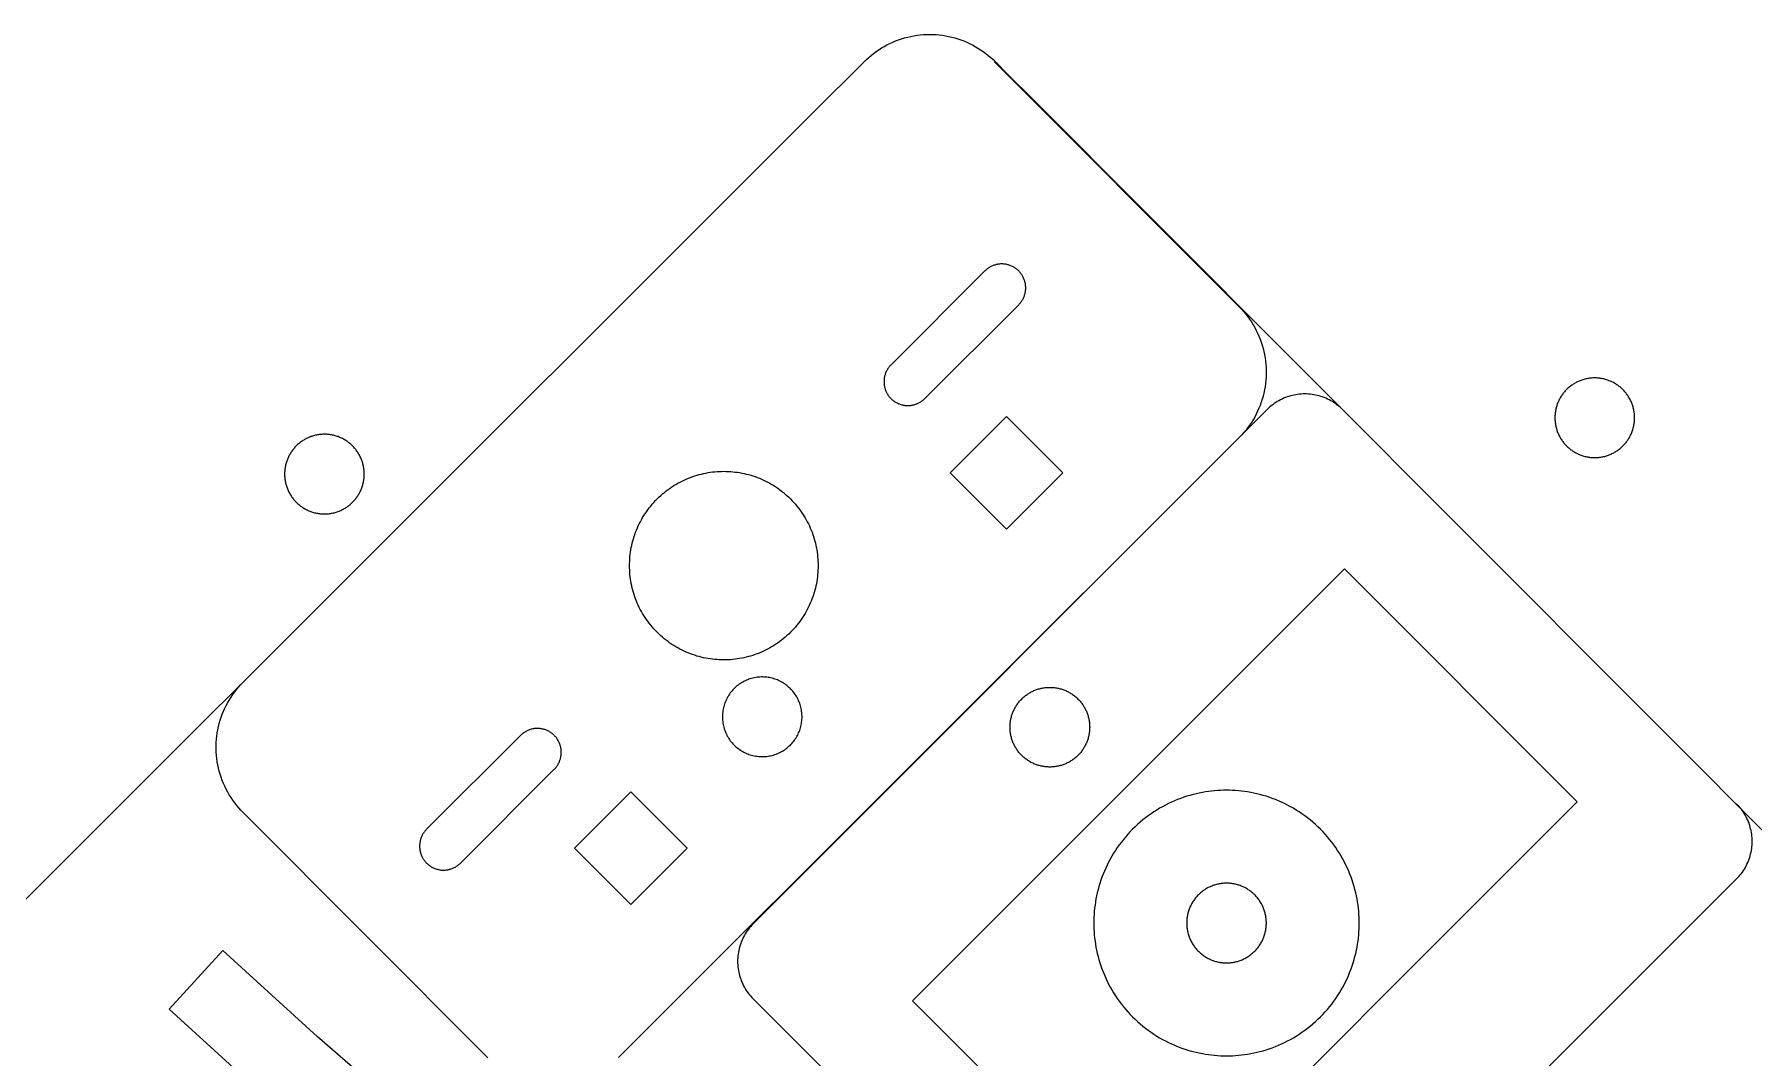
# Model space of a CAD drawing. Header units: millimetres. Extents: x -87 to 69, y -57 to 280.
# Drawn here: x -48 to 16.7, y 46.4 to 84.9 of the extents above; entities that cross this region are included whole.
import ezdxf

# ---------------------------------------------------------------- set-up
doc = ezdxf.new("R2010")
doc.units = ezdxf.units.MM
doc.header["$MEASUREMENT"] = 0
doc.layers.add('Predeterminado', color=18, linetype='Continuous', true_color=0x000000)

msp = doc.modelspace()

# ---------------------------------------------------------------- linework, layer by layer
at = {"layer": 'Predeterminado'}
for points in [[(-16.789, 83.85), (-16.703, 83.933), (-16.615, 84.014), (-16.524, 84.091), (-16.43, 84.166), (-16.334, 84.237), (-16.235, 84.304), (-16.135, 84.369), (-16.032, 84.429), (-15.927, 84.486), (-15.82, 84.54), (-15.711, 84.59), (-15.601, 84.636), (-15.489, 84.678), (-15.376, 84.716), (-15.261, 84.75), (-15.145, 84.781), (-15.029, 84.807), (-14.911, 84.83), (-14.793, 84.848), (-14.675, 84.862), (-14.556, 84.873), (-14.436, 84.879), (-14.317, 84.881), (-14.197, 84.879), (-14.078, 84.872), (-13.959, 84.862), (-13.84, 84.847), (-13.722, 84.829), (-13.604, 84.806), (-13.488, 84.78), (-13.372, 84.749), (-13.258, 84.715), (-13.145, 84.676), (-13.033, 84.634), (-12.923, 84.588), (-12.814, 84.538), (-12.707, 84.484), (-12.602, 84.427), (-12.499, 84.366), (-12.398, 84.302), (-12.3, 84.234), (-12.204, 84.163), (-12.11, 84.089), (-12.019, 84.011), (-11.931, 83.931), (-11.846, 83.847)], [(-2.655, 74.617), (-2.571, 74.529), (-2.49, 74.439), (-2.412, 74.346), (-2.338, 74.251), (-2.266, 74.152), (-2.198, 74.052), (-2.134, 73.949), (-2.074, 73.844), (-2.017, 73.737), (-1.964, 73.628), (-1.914, 73.517), (-1.869, 73.404), (-1.828, 73.29), (-1.79, 73.175), (-1.757, 73.058), (-1.728, 72.941), (-1.702, 72.822), (-1.681, 72.702), (-1.665, 72.582), (-1.652, 72.462), (-1.644, 72.341), (-1.639, 72.219), (-1.64, 72.098), (-1.644, 71.977), (-1.652, 71.856), (-1.665, 71.735), (-1.682, 71.615), (-1.703, 71.496), (-1.729, 71.377), (-1.758, 71.259), (-1.791, 71.143), (-1.829, 71.027), (-1.871, 70.913), (-1.916, 70.801), (-1.966, 70.69), (-2.019, 70.581), (-2.076, 70.474), (-2.137, 70.369), (-2.201, 70.266), (-2.269, 70.166), (-2.34, 70.068), (-2.415, 69.972), (-2.493, 69.879), (-2.574, 69.789), (-2.658, 69.702)]]:
    msp.add_lwpolyline(points, dxfattribs=at)
at = {"layer": 'Predeterminado', "lineweight": 9}
for points in [[(-16.775, 83.864), (-16.776, 83.862), (-16.781, 83.857), (-16.801, 83.838), (-16.878, 83.761), (-17.18, 83.459), (-18.325, 82.316), (-22.41, 78.236), (-34.808, 65.853), (-47.206, 53.47), (-51.292, 49.39), (-52.436, 48.247), (-52.738, 47.945), (-52.815, 47.868), (-52.835, 47.849), (-52.84, 47.844), (-52.842, 47.842)], [(-11.874, 83.847), (-2.655, 74.617)], [(24.162, 47.794), (24.161, 47.796), (24.156, 47.801), (24.136, 47.82), (24.059, 47.898), (23.758, 48.199), (22.614, 49.344), (18.534, 53.43), (6.151, 65.828), (-6.231, 78.226), (-10.312, 82.311), (-11.455, 83.456), (-11.756, 83.758), (-11.834, 83.835), (-11.853, 83.854), (-11.858, 83.859), (-11.86, 83.861)], [(1.227, 70.758), (1.178, 70.805), (1.127, 70.851), (1.075, 70.895), (1.021, 70.937), (0.966, 70.978), (0.91, 71.016), (0.852, 71.052), (0.793, 71.087), (0.733, 71.119), (0.672, 71.15), (0.61, 71.178), (0.547, 71.204), (0.483, 71.228), (0.418, 71.25), (0.353, 71.269), (0.286, 71.287), (0.22, 71.302), (0.153, 71.315), (0.085, 71.325), (0.017, 71.333), (-0.051, 71.339), (-0.119, 71.342), (-0.187, 71.344), (-0.255, 71.342), (-0.324, 71.339), (-0.392, 71.333), (-0.459, 71.325), (-0.527, 71.315), (-0.594, 71.302), (-0.661, 71.287), (-0.727, 71.269), (-0.792, 71.25), (-0.857, 71.228), (-0.921, 71.204), (-0.984, 71.178), (-1.046, 71.15), (-1.107, 71.119), (-1.167, 71.087), (-1.226, 71.052), (-1.284, 71.016), (-1.34, 70.978), (-1.396, 70.937), (-1.449, 70.895), (-1.501, 70.851), (-1.552, 70.805), (-1.601, 70.758)], [(-1.601, 70.758), (-20.966, 51.393)], [(-2.658, 69.702), (-26.036, 46.354)], [(-12.344, 45.873), (-14.96, 48.489), (-14.96, 48.49), (1.303, 64.752), (1.303, 64.752), (10.071, 55.984), (10.07, 55.984), (-6.193, 39.721), (-6.193, 39.721), (-8.809, 42.337)], [(-40.176, 55.58), (-40.26, 55.668), (-40.341, 55.758), (-40.419, 55.851), (-40.494, 55.946), (-40.565, 56.045), (-40.633, 56.145), (-40.697, 56.248), (-40.758, 56.353), (-40.814, 56.46), (-40.867, 56.569), (-40.917, 56.68), (-40.962, 56.793), (-41.004, 56.907), (-41.041, 57.022), (-41.074, 57.139), (-41.104, 57.256), (-41.129, 57.375), (-41.15, 57.495), (-41.167, 57.615), (-41.179, 57.735), (-41.188, 57.856), (-41.192, 57.978), (-41.192, 58.099), (-41.187, 58.22), (-41.179, 58.341), (-41.166, 58.462), (-41.149, 58.582), (-41.128, 58.701), (-41.103, 58.82), (-41.073, 58.938), (-41.04, 59.054), (-41.002, 59.17), (-40.961, 59.284), (-40.915, 59.396), (-40.866, 59.507), (-40.812, 59.616), (-40.755, 59.723), (-40.695, 59.828), (-40.63, 59.931), (-40.562, 60.031), (-40.491, 60.129), (-40.416, 60.225), (-40.338, 60.318), (-40.257, 60.408), (-40.173, 60.495)], [(16.076, 53.08), (16.124, 53.129), (16.17, 53.18), (16.214, 53.232), (16.256, 53.286), (16.296, 53.341), (16.335, 53.397), (16.371, 53.455), (16.406, 53.514), (16.438, 53.574), (16.468, 53.635), (16.497, 53.698), (16.523, 53.761), (16.547, 53.825), (16.569, 53.889), (16.588, 53.955), (16.605, 54.021), (16.62, 54.087), (16.633, 54.155), (16.644, 54.222), (16.652, 54.29), (16.658, 54.358), (16.661, 54.426), (16.662, 54.494), (16.661, 54.563), (16.658, 54.631), (16.652, 54.699), (16.644, 54.767), (16.633, 54.834), (16.62, 54.901), (16.605, 54.968), (16.588, 55.034), (16.569, 55.099), (16.547, 55.164), (16.523, 55.228), (16.497, 55.291), (16.468, 55.353), (16.438, 55.415), (16.406, 55.475), (16.371, 55.534), (16.335, 55.591), (16.296, 55.648), (16.256, 55.703), (16.214, 55.757), (16.17, 55.809), (16.124, 55.859), (16.076, 55.909)], [(-30.957, 46.35), (-40.176, 55.58)], [(-3.288, 33.715), (16.076, 53.08)], [(-20.966, 51.393), (-21.014, 51.344), (-21.059, 51.293), (-21.103, 51.241), (-21.145, 51.187), (-21.186, 51.132), (-21.224, 51.076), (-21.261, 51.018), (-21.295, 50.959), (-21.328, 50.899), (-21.358, 50.838), (-21.386, 50.776), (-21.412, 50.713), (-21.436, 50.649), (-21.458, 50.584), (-21.478, 50.518), (-21.495, 50.452), (-21.51, 50.386), (-21.523, 50.319), (-21.533, 50.251), (-21.541, 50.183), (-21.547, 50.115), (-21.551, 50.047), (-21.552, 49.979), (-21.551, 49.911), (-21.547, 49.842), (-21.541, 49.774), (-21.533, 49.706), (-21.523, 49.639), (-21.51, 49.572), (-21.495, 49.505), (-21.478, 49.439), (-21.458, 49.374), (-21.436, 49.309), (-21.412, 49.245), (-21.386, 49.182), (-21.358, 49.12), (-21.328, 49.059), (-21.295, 48.999), (-21.261, 48.94), (-21.224, 48.882), (-21.186, 48.825), (-21.145, 48.77), (-21.103, 48.717), (-21.059, 48.664), (-21.014, 48.614), (-20.966, 48.565)], [(-40.947, 50.392), (-42.966, 48.173)], [(-10.562, 26.792), (-14.593, 29.446), (-18.558, 32.185), (-22.456, 35.009), (-26.287, 37.917), (-30.052, 40.909), (-33.75, 43.985), (-37.382, 47.146), (-40.947, 50.392)], [(-42.966, 48.173), (-42.966, 48.173), (-42.966, 48.173), (-39.269, 44.808), (-39.269, 44.807), (-41.288, 42.589), (-41.288, 42.589), (-44.986, 45.955)], [(-20.966, 48.565), (-17.037, 44.636)]]:
    msp.add_lwpolyline(points, dxfattribs=at)
for points in [[(-14.501, 71.168), (-10.964, 74.701), (-10.942, 74.723), (-10.921, 74.746), (-10.901, 74.77), (-10.882, 74.795), (-10.864, 74.82), (-10.846, 74.845), (-10.83, 74.872), (-10.814, 74.899), (-10.799, 74.926), (-10.786, 74.954), (-10.773, 74.982), (-10.761, 75.011), (-10.75, 75.04), (-10.741, 75.07), (-10.732, 75.099), (-10.724, 75.129), (-10.717, 75.16), (-10.712, 75.19), (-10.707, 75.221), (-10.704, 75.252), (-10.701, 75.283), (-10.7, 75.314), (-10.7, 75.345), (-10.7, 75.376), (-10.702, 75.407), (-10.705, 75.438), (-10.709, 75.469), (-10.714, 75.499), (-10.72, 75.53), (-10.727, 75.56), (-10.736, 75.59), (-10.745, 75.62), (-10.755, 75.649), (-10.766, 75.678), (-10.779, 75.707), (-10.792, 75.735), (-10.806, 75.762), (-10.821, 75.79), (-10.837, 75.816), (-10.854, 75.842), (-10.872, 75.867), (-10.891, 75.892), (-10.91, 75.916), (-10.931, 75.94), (-10.952, 75.963), (-10.974, 75.985), (-10.997, 76.006), (-11.02, 76.026), (-11.044, 76.046), (-11.069, 76.065), (-11.094, 76.083), (-11.12, 76.099), (-11.147, 76.116), (-11.174, 76.131), (-11.202, 76.145), (-11.23, 76.158), (-11.258, 76.171), (-11.287, 76.182), (-11.317, 76.192), (-11.346, 76.201), (-11.376, 76.21), (-11.406, 76.217), (-11.437, 76.223), (-11.467, 76.228), (-11.498, 76.232), (-11.529, 76.235), (-11.56, 76.237), (-11.591, 76.238), (-11.622, 76.237), (-11.653, 76.236), (-11.684, 76.234), (-11.715, 76.23), (-11.746, 76.226), (-11.777, 76.22), (-11.807, 76.214), (-11.837, 76.206), (-11.867, 76.197), (-11.896, 76.187), (-11.926, 76.177), (-11.954, 76.165), (-11.983, 76.152), (-12.011, 76.138), (-12.038, 76.124), (-12.065, 76.108), (-12.091, 76.092), (-12.117, 76.074), (-12.142, 76.056), (-12.166, 76.037), (-12.19, 76.017), (-12.213, 75.996), (-12.236, 75.975), (-12.236, 75.974), (-15.773, 72.441), (-15.795, 72.419), (-15.816, 72.395), (-15.836, 72.371), (-15.856, 72.346), (-15.874, 72.321), (-15.892, 72.295), (-15.909, 72.268), (-15.924, 72.241), (-15.939, 72.214), (-15.953, 72.185), (-15.966, 72.157), (-15.977, 72.127), (-15.988, 72.098), (-15.998, 72.068), (-16.007, 72.038), (-16.014, 72.007), (-16.021, 71.977), (-16.026, 71.946), (-16.031, 71.915), (-16.034, 71.883), (-16.036, 71.852), (-16.037, 71.821), (-16.037, 71.789), (-16.036, 71.758), (-16.034, 71.727), (-16.031, 71.695), (-16.026, 71.664), (-16.021, 71.633), (-16.014, 71.603), (-16.007, 71.572), (-15.998, 71.542), (-15.989, 71.512), (-15.978, 71.482), (-15.966, 71.453), (-15.953, 71.425), (-15.94, 71.396), (-15.925, 71.369), (-15.909, 71.341), (-15.892, 71.315), (-15.875, 71.289), (-15.856, 71.263), (-15.837, 71.239), (-15.817, 71.214), (-15.796, 71.191), (-15.774, 71.168), (-15.752, 71.147), (-15.728, 71.126), (-15.704, 71.105), (-15.679, 71.086), (-15.654, 71.068), (-15.628, 71.05), (-15.601, 71.033), (-15.574, 71.018), (-15.546, 71.003), (-15.518, 70.989), (-15.49, 70.976), (-15.46, 70.964), (-15.431, 70.954), (-15.401, 70.944), (-15.371, 70.935), (-15.34, 70.928), (-15.31, 70.921), (-15.279, 70.916), (-15.248, 70.911), (-15.216, 70.908), (-15.185, 70.906), (-15.154, 70.905), (-15.122, 70.905), (-15.091, 70.906), (-15.059, 70.908), (-15.028, 70.911), (-14.997, 70.915), (-14.966, 70.921), (-14.935, 70.927), (-14.905, 70.935), (-14.875, 70.944), (-14.845, 70.953), (-14.815, 70.964), (-14.786, 70.976), (-14.758, 70.989), (-14.729, 71.002), (-14.702, 71.017), (-14.674, 71.033), (-14.648, 71.049), (-14.622, 71.067), (-14.596, 71.085), (-14.571, 71.105), (-14.547, 71.125), (-14.524, 71.146)], [(12.232, 70.446), (12.232, 70.485), (12.231, 70.523), (12.228, 70.562), (12.225, 70.6), (12.22, 70.637), (12.215, 70.675), (12.209, 70.712), (12.202, 70.749), (12.194, 70.785), (12.185, 70.821), (12.176, 70.857), (12.165, 70.892), (12.154, 70.927), (12.141, 70.962), (12.128, 70.996), (12.115, 71.03), (12.1, 71.064), (12.085, 71.097), (12.068, 71.129), (12.051, 71.161), (12.034, 71.193), (12.015, 71.224), (11.996, 71.255), (11.976, 71.285), (11.956, 71.315), (11.934, 71.344), (11.913, 71.372), (11.89, 71.4), (11.867, 71.428), (11.843, 71.455), (11.818, 71.481), (11.793, 71.507), (11.767, 71.532), (11.741, 71.557), (11.714, 71.581), (11.687, 71.604), (11.659, 71.626), (11.63, 71.648), (11.601, 71.67), (11.571, 71.69), (11.541, 71.71), (11.51, 71.729), (11.479, 71.748), (11.447, 71.765), (11.415, 71.782), (11.383, 71.798), (11.35, 71.814), (11.316, 71.828), (11.282, 71.842), (11.248, 71.855), (11.214, 71.867), (11.178, 71.879), (11.143, 71.889), (11.107, 71.899), (11.071, 71.908), (11.035, 71.916), (10.998, 71.923), (10.961, 71.929), (10.923, 71.934), (10.886, 71.939), (10.848, 71.942), (10.81, 71.944), (10.771, 71.946), (10.732, 71.946), (10.694, 71.946), (10.655, 71.944), (10.617, 71.942), (10.579, 71.939), (10.541, 71.934), (10.504, 71.929), (10.467, 71.923), (10.43, 71.916), (10.394, 71.908), (10.357, 71.899), (10.322, 71.889), (10.286, 71.879), (10.251, 71.867), (10.217, 71.855), (10.182, 71.842), (10.148, 71.828), (10.115, 71.814), (10.082, 71.798), (10.049, 71.782), (10.017, 71.765), (9.986, 71.748), (9.955, 71.729), (9.924, 71.71), (9.894, 71.69), (9.864, 71.67), (9.835, 71.648), (9.806, 71.626), (9.778, 71.604), (9.751, 71.581), (9.724, 71.557), (9.697, 71.532), (9.672, 71.507), (9.647, 71.481), (9.622, 71.455), (9.598, 71.428), (9.575, 71.4), (9.552, 71.372), (9.53, 71.344), (9.509, 71.315), (9.488, 71.285), (9.469, 71.255), (9.449, 71.224), (9.431, 71.193), (9.413, 71.161), (9.396, 71.129), (9.38, 71.097), (9.365, 71.064), (9.35, 71.03), (9.336, 70.996), (9.323, 70.962), (9.311, 70.927), (9.3, 70.892), (9.289, 70.857), (9.28, 70.821), (9.271, 70.785), (9.263, 70.749), (9.256, 70.712), (9.25, 70.675), (9.244, 70.637), (9.24, 70.6), (9.237, 70.562), (9.234, 70.523), (9.233, 70.485), (9.232, 70.446), (9.233, 70.407), (9.234, 70.369), (9.237, 70.331), (9.24, 70.293), (9.244, 70.255), (9.25, 70.218), (9.256, 70.181), (9.263, 70.144), (9.271, 70.107), (9.28, 70.071), (9.289, 70.036), (9.3, 70), (9.311, 69.965), (9.323, 69.93), (9.336, 69.896), (9.35, 69.862), (9.365, 69.829), (9.38, 69.796), (9.396, 69.763), (9.413, 69.731), (9.431, 69.7), (9.449, 69.668), (9.469, 69.638), (9.488, 69.608), (9.509, 69.578), (9.53, 69.549), (9.552, 69.52), (9.575, 69.492), (9.598, 69.465), (9.622, 69.438), (9.647, 69.411), (9.672, 69.386), (9.697, 69.36), (9.724, 69.336), (9.751, 69.312), (9.778, 69.289), (9.806, 69.266), (9.835, 69.244), (9.864, 69.223), (9.894, 69.202), (9.924, 69.182), (9.955, 69.163), (9.986, 69.145), (10.017, 69.127), (10.049, 69.11), (10.082, 69.094), (10.115, 69.079), (10.148, 69.064), (10.182, 69.05), (10.217, 69.037), (10.251, 69.025), (10.286, 69.014), (10.322, 69.003), (10.357, 68.993), (10.394, 68.985), (10.43, 68.977), (10.467, 68.97), (10.504, 68.963), (10.541, 68.958), (10.579, 68.954), (10.617, 68.951), (10.655, 68.948), (10.694, 68.947), (10.732, 68.946), (10.771, 68.947), (10.81, 68.948), (10.848, 68.951), (10.886, 68.954), (10.923, 68.958), (10.961, 68.963), (10.998, 68.97), (11.035, 68.977), (11.071, 68.985), (11.107, 68.993), (11.143, 69.003), (11.178, 69.014), (11.214, 69.025), (11.248, 69.037), (11.282, 69.05), (11.316, 69.064), (11.35, 69.079), (11.383, 69.094), (11.415, 69.11), (11.447, 69.127), (11.479, 69.145), (11.51, 69.163), (11.541, 69.182), (11.571, 69.202), (11.601, 69.223), (11.63, 69.244), (11.659, 69.266), (11.687, 69.289), (11.714, 69.312), (11.741, 69.336), (11.767, 69.36), (11.793, 69.386), (11.818, 69.411), (11.843, 69.438), (11.867, 69.465), (11.89, 69.492), (11.913, 69.52), (11.934, 69.549), (11.956, 69.578), (11.976, 69.608), (11.996, 69.638), (12.015, 69.668), (12.034, 69.7), (12.051, 69.731), (12.068, 69.763), (12.085, 69.796), (12.1, 69.829), (12.115, 69.862), (12.128, 69.896), (12.141, 69.93), (12.154, 69.965), (12.165, 70), (12.176, 70.036), (12.185, 70.071), (12.194, 70.107), (12.202, 70.144), (12.209, 70.181), (12.215, 70.218), (12.22, 70.255), (12.225, 70.293), (12.228, 70.331), (12.231, 70.369), (12.232, 70.407)], [(-11.428, 66.251), (-13.548, 68.373), (-13.548, 68.373), (-11.425, 70.493), (-11.425, 70.493), (-9.305, 68.371), (-9.306, 68.371)], [(-35.615, 68.325), (-35.615, 68.363), (-35.617, 68.402), (-35.619, 68.44), (-35.623, 68.478), (-35.627, 68.516), (-35.632, 68.553), (-35.638, 68.59), (-35.645, 68.627), (-35.653, 68.663), (-35.662, 68.7), (-35.672, 68.735), (-35.682, 68.771), (-35.694, 68.806), (-35.706, 68.84), (-35.719, 68.875), (-35.733, 68.909), (-35.748, 68.942), (-35.763, 68.975), (-35.779, 69.008), (-35.796, 69.04), (-35.814, 69.071), (-35.832, 69.103), (-35.851, 69.133), (-35.871, 69.163), (-35.892, 69.193), (-35.913, 69.222), (-35.935, 69.251), (-35.958, 69.279), (-35.981, 69.306), (-36.005, 69.333), (-36.029, 69.36), (-36.054, 69.385), (-36.08, 69.411), (-36.106, 69.435), (-36.133, 69.459), (-36.161, 69.482), (-36.189, 69.505), (-36.218, 69.527), (-36.247, 69.548), (-36.276, 69.569), (-36.307, 69.588), (-36.337, 69.608), (-36.368, 69.626), (-36.4, 69.644), (-36.432, 69.661), (-36.465, 69.677), (-36.498, 69.692), (-36.531, 69.707), (-36.565, 69.721), (-36.599, 69.734), (-36.634, 69.746), (-36.669, 69.757), (-36.704, 69.768), (-36.74, 69.778), (-36.776, 69.786), (-36.813, 69.794), (-36.85, 69.801), (-36.887, 69.808), (-36.924, 69.813), (-36.962, 69.817), (-37, 69.82), (-37.038, 69.823), (-37.076, 69.824), (-37.115, 69.825), (-37.154, 69.824), (-37.192, 69.823), (-37.231, 69.82), (-37.268, 69.817), (-37.306, 69.813), (-37.344, 69.808), (-37.381, 69.801), (-37.417, 69.794), (-37.454, 69.786), (-37.49, 69.778), (-37.526, 69.768), (-37.561, 69.757), (-37.596, 69.746), (-37.631, 69.734), (-37.665, 69.721), (-37.699, 69.707), (-37.732, 69.692), (-37.765, 69.677), (-37.798, 69.661), (-37.83, 69.644), (-37.862, 69.626), (-37.893, 69.608), (-37.924, 69.588), (-37.954, 69.569), (-37.983, 69.548), (-38.013, 69.527), (-38.041, 69.505), (-38.069, 69.482), (-38.097, 69.459), (-38.124, 69.435), (-38.15, 69.411), (-38.176, 69.385), (-38.201, 69.36), (-38.226, 69.333), (-38.249, 69.306), (-38.273, 69.279), (-38.295, 69.251), (-38.317, 69.222), (-38.338, 69.193), (-38.359, 69.163), (-38.379, 69.133), (-38.398, 69.103), (-38.416, 69.071), (-38.434, 69.04), (-38.451, 69.008), (-38.467, 68.975), (-38.483, 68.942), (-38.497, 68.909), (-38.511, 68.875), (-38.524, 68.84), (-38.536, 68.806), (-38.548, 68.771), (-38.558, 68.735), (-38.568, 68.7), (-38.577, 68.663), (-38.585, 68.627), (-38.592, 68.59), (-38.598, 68.553), (-38.603, 68.516), (-38.607, 68.478), (-38.611, 68.44), (-38.613, 68.402), (-38.615, 68.363), (-38.615, 68.325), (-38.615, 68.286), (-38.613, 68.248), (-38.611, 68.209), (-38.607, 68.171), (-38.603, 68.134), (-38.598, 68.096), (-38.592, 68.059), (-38.585, 68.022), (-38.577, 67.986), (-38.568, 67.95), (-38.558, 67.914), (-38.548, 67.879), (-38.536, 67.844), (-38.524, 67.809), (-38.511, 67.775), (-38.497, 67.741), (-38.483, 67.707), (-38.467, 67.674), (-38.451, 67.642), (-38.434, 67.61), (-38.416, 67.578), (-38.398, 67.547), (-38.379, 67.516), (-38.359, 67.486), (-38.338, 67.456), (-38.317, 67.427), (-38.295, 67.399), (-38.273, 67.371), (-38.249, 67.343), (-38.226, 67.316), (-38.201, 67.29), (-38.176, 67.264), (-38.15, 67.239), (-38.124, 67.214), (-38.097, 67.19), (-38.069, 67.167), (-38.041, 67.145), (-38.013, 67.123), (-37.983, 67.101), (-37.954, 67.081), (-37.924, 67.061), (-37.893, 67.042), (-37.862, 67.023), (-37.83, 67.006), (-37.798, 66.989), (-37.765, 66.973), (-37.732, 66.957), (-37.699, 66.943), (-37.665, 66.929), (-37.631, 66.916), (-37.596, 66.904), (-37.561, 66.892), (-37.526, 66.882), (-37.49, 66.872), (-37.454, 66.863), (-37.417, 66.855), (-37.381, 66.848), (-37.344, 66.842), (-37.306, 66.837), (-37.268, 66.832), (-37.231, 66.829), (-37.192, 66.827), (-37.154, 66.825), (-37.115, 66.825), (-37.076, 66.825), (-37.038, 66.827), (-37, 66.829), (-36.962, 66.832), (-36.924, 66.837), (-36.887, 66.842), (-36.85, 66.848), (-36.813, 66.855), (-36.776, 66.863), (-36.74, 66.872), (-36.704, 66.882), (-36.669, 66.892), (-36.634, 66.904), (-36.599, 66.916), (-36.565, 66.929), (-36.531, 66.943), (-36.498, 66.957), (-36.465, 66.973), (-36.432, 66.989), (-36.4, 67.006), (-36.368, 67.023), (-36.337, 67.042), (-36.307, 67.061), (-36.276, 67.081), (-36.247, 67.101), (-36.218, 67.123), (-36.189, 67.145), (-36.161, 67.167), (-36.133, 67.19), (-36.106, 67.214), (-36.08, 67.239), (-36.054, 67.264), (-36.029, 67.29), (-36.005, 67.316), (-35.981, 67.343), (-35.958, 67.371), (-35.935, 67.399), (-35.913, 67.427), (-35.892, 67.456), (-35.871, 67.486), (-35.851, 67.516), (-35.832, 67.547), (-35.814, 67.578), (-35.796, 67.61), (-35.779, 67.642), (-35.763, 67.674), (-35.748, 67.707), (-35.733, 67.741), (-35.719, 67.775), (-35.706, 67.809), (-35.694, 67.844), (-35.682, 67.879), (-35.672, 67.914), (-35.662, 67.95), (-35.653, 67.986), (-35.645, 68.022), (-35.638, 68.059), (-35.632, 68.096), (-35.627, 68.134), (-35.623, 68.171), (-35.619, 68.209), (-35.617, 68.248), (-35.615, 68.286)], [(-19.562, 62.367), (-19.628, 62.303), (-19.695, 62.241), (-19.763, 62.181), (-19.832, 62.123), (-19.902, 62.067), (-19.974, 62.013), (-20.046, 61.962), (-20.119, 61.912), (-20.194, 61.864), (-20.269, 61.819), (-20.345, 61.775), (-20.422, 61.733), (-20.5, 61.694), (-20.578, 61.656), (-20.657, 61.621), (-20.737, 61.587), (-20.818, 61.556), (-20.899, 61.527), (-20.98, 61.499), (-21.062, 61.474), (-21.145, 61.451), (-21.228, 61.429), (-21.311, 61.41), (-21.395, 61.393), (-21.479, 61.378), (-21.564, 61.365), (-21.648, 61.353), (-21.733, 61.344), (-21.818, 61.337), (-21.903, 61.332), (-21.988, 61.329), (-22.073, 61.328), (-22.158, 61.329), (-22.244, 61.332), (-22.329, 61.338), (-22.414, 61.345), (-22.498, 61.354), (-22.583, 61.365), (-22.667, 61.378), (-22.751, 61.394), (-22.835, 61.411), (-22.918, 61.43), (-23.001, 61.452), (-23.084, 61.475), (-23.166, 61.501), (-23.248, 61.528), (-23.329, 61.558), (-23.409, 61.589), (-23.489, 61.623), (-23.568, 61.658), (-23.646, 61.696), (-23.724, 61.736), (-23.801, 61.777), (-23.877, 61.821), (-23.952, 61.867), (-24.026, 61.914), (-24.1, 61.964), (-24.172, 62.016), (-24.243, 62.07), (-24.313, 62.126), (-24.383, 62.184), (-24.451, 62.244), (-24.517, 62.306), (-24.583, 62.37), (-24.647, 62.435), (-24.709, 62.502), (-24.769, 62.57), (-24.826, 62.639), (-24.882, 62.71), (-24.936, 62.781), (-24.988, 62.854), (-25.038, 62.927), (-25.085, 63.001), (-25.131, 63.076), (-25.174, 63.153), (-25.216, 63.229), (-25.256, 63.307), (-25.293, 63.386), (-25.329, 63.465), (-25.362, 63.545), (-25.394, 63.625), (-25.423, 63.706), (-25.45, 63.788), (-25.476, 63.87), (-25.499, 63.952), (-25.52, 64.035), (-25.539, 64.119), (-25.557, 64.203), (-25.572, 64.287), (-25.585, 64.371), (-25.596, 64.456), (-25.605, 64.54), (-25.612, 64.625), (-25.617, 64.71), (-25.62, 64.796), (-25.621, 64.881), (-25.62, 64.966), (-25.617, 65.051), (-25.612, 65.136), (-25.605, 65.221), (-25.596, 65.306), (-25.584, 65.39), (-25.571, 65.475), (-25.556, 65.559), (-25.539, 65.642), (-25.519, 65.726), (-25.498, 65.809), (-25.474, 65.891), (-25.449, 65.973), (-25.421, 66.055), (-25.392, 66.136), (-25.36, 66.216), (-25.327, 66.296), (-25.291, 66.375), (-25.254, 66.454), (-25.214, 66.531), (-25.172, 66.608), (-25.129, 66.684), (-25.083, 66.76), (-25.035, 66.834), (-24.985, 66.907), (-24.933, 66.979), (-24.88, 67.051), (-24.824, 67.121), (-24.766, 67.19), (-24.706, 67.258), (-24.644, 67.325), (-24.58, 67.39), (-24.514, 67.454), (-24.447, 67.516), (-24.379, 67.576), (-24.31, 67.634), (-24.24, 67.69), (-24.168, 67.744), (-24.096, 67.795), (-24.023, 67.845), (-23.948, 67.893), (-23.873, 67.938), (-23.797, 67.982), (-23.72, 68.024), (-23.642, 68.063), (-23.564, 68.101), (-23.485, 68.136), (-23.405, 68.17), (-23.324, 68.201), (-23.243, 68.23), (-23.162, 68.258), (-23.08, 68.283), (-22.997, 68.306), (-22.914, 68.328), (-22.831, 68.347), (-22.747, 68.364), (-22.663, 68.379), (-22.579, 68.392), (-22.494, 68.404), (-22.409, 68.413), (-22.324, 68.42), (-22.239, 68.425), (-22.154, 68.428), (-22.069, 68.429), (-21.984, 68.428), (-21.899, 68.425), (-21.813, 68.419), (-21.729, 68.412), (-21.644, 68.403), (-21.559, 68.392), (-21.475, 68.379), (-21.391, 68.363), (-21.307, 68.346), (-21.224, 68.327), (-21.141, 68.305), (-21.058, 68.282), (-20.976, 68.256), (-20.894, 68.229), (-20.813, 68.199), (-20.733, 68.168), (-20.653, 68.134), (-20.574, 68.099), (-20.496, 68.061), (-20.418, 68.022), (-20.341, 67.98), (-20.265, 67.936), (-20.19, 67.89), (-20.116, 67.843), (-20.042, 67.793), (-19.97, 67.741), (-19.899, 67.687), (-19.829, 67.631), (-19.759, 67.573), (-19.692, 67.513), (-19.625, 67.451), (-19.559, 67.387), (-19.495, 67.322), (-19.433, 67.255), (-19.373, 67.187), (-19.316, 67.118), (-19.26, 67.047), (-19.206, 66.976), (-19.154, 66.904), (-19.105, 66.83), (-19.057, 66.756), (-19.011, 66.681), (-18.968, 66.605), (-18.926, 66.528), (-18.886, 66.45), (-18.849, 66.371), (-18.813, 66.292), (-18.78, 66.212), (-18.749, 66.132), (-18.719, 66.051), (-18.692, 65.969), (-18.666, 65.887), (-18.643, 65.805), (-18.622, 65.722), (-18.603, 65.638), (-18.585, 65.554), (-18.57, 65.47), (-18.557, 65.386), (-18.546, 65.301), (-18.537, 65.217), (-18.53, 65.132), (-18.525, 65.047), (-18.522, 64.962), (-18.521, 64.876), (-18.522, 64.791), (-18.525, 64.706), (-18.53, 64.621), (-18.537, 64.536), (-18.547, 64.451), (-18.558, 64.367), (-18.571, 64.282), (-18.586, 64.198), (-18.604, 64.115), (-18.623, 64.031), (-18.644, 63.948), (-18.668, 63.866), (-18.693, 63.784), (-18.721, 63.702), (-18.75, 63.621), (-18.782, 63.541), (-18.815, 63.461), (-18.851, 63.382), (-18.888, 63.303), (-18.928, 63.226), (-18.97, 63.149), (-19.013, 63.073), (-19.059, 62.998), (-19.107, 62.923), (-19.157, 62.85), (-19.209, 62.778), (-19.262, 62.706), (-19.318, 62.636), (-19.376, 62.567), (-19.436, 62.499), (-19.498, 62.432)], [(-8.731, 57.734), (-8.758, 57.707), (-8.787, 57.681), (-8.815, 57.655), (-8.845, 57.631), (-8.874, 57.607), (-8.904, 57.585), (-8.935, 57.563), (-8.966, 57.542), (-8.997, 57.522), (-9.029, 57.502), (-9.061, 57.484), (-9.094, 57.466), (-9.127, 57.45), (-9.16, 57.434), (-9.193, 57.419), (-9.227, 57.404), (-9.261, 57.391), (-9.295, 57.379), (-9.33, 57.367), (-9.364, 57.356), (-9.399, 57.347), (-9.434, 57.338), (-9.469, 57.329), (-9.505, 57.322), (-9.54, 57.316), (-9.576, 57.31), (-9.612, 57.305), (-9.648, 57.302), (-9.683, 57.299), (-9.719, 57.296), (-9.755, 57.295), (-9.791, 57.295), (-9.827, 57.295), (-9.863, 57.296), (-9.899, 57.299), (-9.935, 57.302), (-9.971, 57.305), (-10.007, 57.31), (-10.042, 57.316), (-10.078, 57.322), (-10.113, 57.329), (-10.148, 57.338), (-10.184, 57.347), (-10.218, 57.356), (-10.253, 57.367), (-10.288, 57.379), (-10.322, 57.391), (-10.356, 57.404), (-10.39, 57.419), (-10.423, 57.434), (-10.456, 57.45), (-10.489, 57.466), (-10.521, 57.484), (-10.554, 57.502), (-10.585, 57.522), (-10.617, 57.542), (-10.648, 57.563), (-10.678, 57.585), (-10.708, 57.607), (-10.738, 57.631), (-10.767, 57.655), (-10.796, 57.681), (-10.824, 57.707), (-10.852, 57.734), (-10.879, 57.762), (-10.905, 57.79), (-10.931, 57.819), (-10.955, 57.848), (-10.979, 57.878), (-11.001, 57.908), (-11.023, 57.938), (-11.044, 57.969), (-11.064, 58.001), (-11.084, 58.032), (-11.102, 58.065), (-11.12, 58.097), (-11.137, 58.13), (-11.152, 58.163), (-11.167, 58.196), (-11.182, 58.23), (-11.195, 58.264), (-11.207, 58.298), (-11.219, 58.333), (-11.23, 58.368), (-11.24, 58.402), (-11.249, 58.438), (-11.257, 58.473), (-11.264, 58.508), (-11.27, 58.544), (-11.276, 58.579), (-11.281, 58.615), (-11.285, 58.651), (-11.288, 58.687), (-11.29, 58.723), (-11.291, 58.759), (-11.291, 58.795), (-11.291, 58.831), (-11.29, 58.867), (-11.288, 58.903), (-11.285, 58.938), (-11.281, 58.974), (-11.276, 59.01), (-11.27, 59.046), (-11.264, 59.081), (-11.257, 59.117), (-11.248, 59.152), (-11.239, 59.187), (-11.23, 59.222), (-11.219, 59.256), (-11.207, 59.291), (-11.195, 59.325), (-11.182, 59.359), (-11.167, 59.393), (-11.152, 59.426), (-11.136, 59.459), (-11.12, 59.492), (-11.102, 59.525), (-11.084, 59.557), (-11.064, 59.589), (-11.044, 59.62), (-11.023, 59.651), (-11.001, 59.682), (-10.979, 59.712), (-10.955, 59.741), (-10.931, 59.771), (-10.905, 59.799), (-10.879, 59.828), (-10.852, 59.855), (-10.824, 59.882), (-10.796, 59.909), (-10.767, 59.934), (-10.738, 59.958), (-10.708, 59.982), (-10.678, 60.005), (-10.648, 60.027), (-10.617, 60.048), (-10.585, 60.068), (-10.554, 60.087), (-10.521, 60.106), (-10.489, 60.123), (-10.456, 60.14), (-10.423, 60.156), (-10.39, 60.171), (-10.356, 60.185), (-10.322, 60.198), (-10.288, 60.211), (-10.253, 60.222), (-10.218, 60.233), (-10.184, 60.243), (-10.148, 60.252), (-10.113, 60.26), (-10.078, 60.267), (-10.042, 60.274), (-10.007, 60.279), (-9.971, 60.284), (-9.935, 60.288), (-9.899, 60.291), (-9.863, 60.293), (-9.827, 60.294), (-9.791, 60.295), (-9.755, 60.294), (-9.719, 60.293), (-9.683, 60.291), (-9.648, 60.288), (-9.612, 60.284), (-9.576, 60.279), (-9.54, 60.274), (-9.505, 60.267), (-9.469, 60.26), (-9.434, 60.252), (-9.399, 60.243), (-9.364, 60.233), (-9.33, 60.222), (-9.295, 60.211), (-9.261, 60.198), (-9.227, 60.185), (-9.193, 60.171), (-9.16, 60.156), (-9.127, 60.14), (-9.094, 60.123), (-9.061, 60.106), (-9.029, 60.087), (-8.997, 60.068), (-8.966, 60.048), (-8.935, 60.027), (-8.904, 60.005), (-8.874, 59.982), (-8.845, 59.958), (-8.815, 59.934), (-8.787, 59.909), (-8.758, 59.882), (-8.731, 59.855), (-8.704, 59.828), (-8.678, 59.799), (-8.652, 59.771), (-8.628, 59.741), (-8.604, 59.712), (-8.581, 59.682), (-8.56, 59.651), (-8.538, 59.62), (-8.518, 59.589), (-8.499, 59.557), (-8.481, 59.525), (-8.463, 59.492), (-8.446, 59.459), (-8.43, 59.426), (-8.415, 59.393), (-8.401, 59.359), (-8.388, 59.325), (-8.375, 59.291), (-8.364, 59.256), (-8.353, 59.222), (-8.343, 59.187), (-8.334, 59.152), (-8.326, 59.117), (-8.319, 59.081), (-8.312, 59.046), (-8.307, 59.01), (-8.302, 58.974), (-8.298, 58.938), (-8.295, 58.903), (-8.293, 58.867), (-8.292, 58.831), (-8.291, 58.795), (-8.292, 58.759), (-8.293, 58.723), (-8.295, 58.687), (-8.298, 58.651), (-8.302, 58.615), (-8.307, 58.579), (-8.312, 58.544), (-8.319, 58.508), (-8.326, 58.473), (-8.334, 58.438), (-8.343, 58.402), (-8.353, 58.368), (-8.364, 58.333), (-8.375, 58.298), (-8.388, 58.264), (-8.401, 58.23), (-8.415, 58.196), (-8.43, 58.163), (-8.446, 58.13), (-8.463, 58.097), (-8.481, 58.065), (-8.499, 58.032), (-8.518, 58.001), (-8.538, 57.969), (-8.559, 57.938), (-8.581, 57.908), (-8.604, 57.878), (-8.628, 57.848), (-8.652, 57.819), (-8.677, 57.79), (-8.704, 57.762)], [(-31.995, 53.677), (-28.457, 57.211), (-28.435, 57.233), (-28.415, 57.256), (-28.395, 57.28), (-28.375, 57.304), (-28.357, 57.329), (-28.34, 57.355), (-28.323, 57.381), (-28.307, 57.408), (-28.293, 57.435), (-28.279, 57.463), (-28.266, 57.492), (-28.255, 57.52), (-28.244, 57.549), (-28.234, 57.579), (-28.225, 57.609), (-28.217, 57.639), (-28.211, 57.669), (-28.205, 57.7), (-28.201, 57.731), (-28.197, 57.761), (-28.195, 57.792), (-28.193, 57.823), (-28.193, 57.854), (-28.194, 57.886), (-28.196, 57.917), (-28.199, 57.947), (-28.203, 57.978), (-28.208, 58.009), (-28.214, 58.039), (-28.221, 58.07), (-28.229, 58.1), (-28.238, 58.129), (-28.249, 58.159), (-28.26, 58.188), (-28.272, 58.216), (-28.285, 58.244), (-28.299, 58.272), (-28.315, 58.299), (-28.331, 58.326), (-28.348, 58.352), (-28.365, 58.377), (-28.384, 58.402), (-28.404, 58.426), (-28.424, 58.449), (-28.445, 58.472), (-28.467, 58.494), (-28.49, 58.515), (-28.513, 58.536), (-28.537, 58.555), (-28.562, 58.574), (-28.588, 58.592), (-28.614, 58.609), (-28.64, 58.625), (-28.667, 58.64), (-28.695, 58.655), (-28.723, 58.668), (-28.752, 58.68), (-28.781, 58.691), (-28.81, 58.702), (-28.84, 58.711), (-28.869, 58.719), (-28.9, 58.726), (-28.93, 58.732), (-28.961, 58.737), (-28.992, 58.742), (-29.023, 58.744), (-29.054, 58.746), (-29.085, 58.747), (-29.116, 58.747), (-29.147, 58.746), (-29.178, 58.743), (-29.209, 58.74), (-29.239, 58.735), (-29.27, 58.73), (-29.3, 58.723), (-29.33, 58.715), (-29.36, 58.707), (-29.39, 58.697), (-29.419, 58.686), (-29.448, 58.674), (-29.476, 58.662), (-29.504, 58.648), (-29.531, 58.633), (-29.558, 58.618), (-29.584, 58.601), (-29.61, 58.584), (-29.635, 58.565), (-29.66, 58.546), (-29.684, 58.526), (-29.707, 58.506), (-29.729, 58.484), (-29.729, 58.484), (-33.267, 54.951), (-33.288, 54.928), (-33.31, 54.905), (-33.33, 54.881), (-33.349, 54.856), (-33.368, 54.831), (-33.385, 54.804), (-33.402, 54.778), (-33.417, 54.751), (-33.432, 54.723), (-33.446, 54.695), (-33.459, 54.666), (-33.471, 54.637), (-33.481, 54.607), (-33.491, 54.578), (-33.5, 54.547), (-33.507, 54.517), (-33.514, 54.486), (-33.519, 54.455), (-33.524, 54.424), (-33.527, 54.393), (-33.529, 54.362), (-33.53, 54.33), (-33.531, 54.299), (-33.529, 54.267), (-33.527, 54.236), (-33.524, 54.205), (-33.52, 54.174), (-33.514, 54.143), (-33.508, 54.112), (-33.5, 54.082), (-33.491, 54.051), (-33.482, 54.022), (-33.471, 53.992), (-33.459, 53.963), (-33.446, 53.934), (-33.433, 53.906), (-33.418, 53.878), (-33.402, 53.851), (-33.386, 53.824), (-33.368, 53.798), (-33.35, 53.773), (-33.33, 53.748), (-33.31, 53.724), (-33.289, 53.701), (-33.267, 53.678), (-33.245, 53.656), (-33.222, 53.635), (-33.197, 53.615), (-33.173, 53.596), (-33.147, 53.577), (-33.121, 53.559), (-33.095, 53.543), (-33.067, 53.527), (-33.04, 53.512), (-33.012, 53.499), (-32.983, 53.486), (-32.954, 53.474), (-32.924, 53.463), (-32.894, 53.454), (-32.864, 53.445), (-32.834, 53.437), (-32.803, 53.431), (-32.772, 53.425), (-32.741, 53.421), (-32.71, 53.417), (-32.678, 53.415), (-32.647, 53.414), (-32.616, 53.414), (-32.584, 53.415), (-32.553, 53.417), (-32.522, 53.421), (-32.49, 53.425), (-32.459, 53.43), (-32.429, 53.437), (-32.398, 53.444), (-32.368, 53.453), (-32.338, 53.463), (-32.309, 53.474), (-32.279, 53.485), (-32.251, 53.498), (-32.223, 53.512), (-32.195, 53.527), (-32.168, 53.542), (-32.141, 53.559), (-32.115, 53.576), (-32.09, 53.595), (-32.065, 53.614), (-32.041, 53.634), (-32.017, 53.655)], [(-25.579, 52.117), (-27.699, 54.24), (-27.699, 54.24), (-25.576, 56.36), (-25.576, 56.36), (-23.456, 54.237), (-23.456, 54.237)], [(-3.136, 56.42), (-3.247, 56.419), (-3.359, 56.415), (-3.472, 56.409), (-3.585, 56.4), (-3.7, 56.389), (-3.815, 56.374), (-3.93, 56.357), (-4.046, 56.337), (-4.162, 56.314), (-4.279, 56.288), (-4.395, 56.259), (-4.512, 56.227), (-4.628, 56.193), (-4.745, 56.155), (-4.861, 56.114), (-4.977, 56.069), (-5.092, 56.022), (-5.206, 55.972), (-5.32, 55.918), (-5.433, 55.862), (-5.544, 55.802), (-5.655, 55.74), (-5.764, 55.674), (-5.872, 55.605), (-5.979, 55.534), (-6.083, 55.459), (-6.186, 55.382), (-6.288, 55.302), (-6.387, 55.219), (-6.484, 55.134), (-6.579, 55.046), (-6.672, 54.956), (-6.762, 54.863), (-6.85, 54.768), (-6.935, 54.671), (-7.018, 54.572), (-7.098, 54.471), (-7.175, 54.368), (-7.25, 54.263), (-7.321, 54.156), (-7.39, 54.049), (-7.455, 53.939), (-7.518, 53.829), (-7.578, 53.717), (-7.634, 53.604), (-7.687, 53.49), (-7.738, 53.376), (-7.785, 53.261), (-7.829, 53.145), (-7.87, 53.029), (-7.908, 52.913), (-7.943, 52.796), (-7.975, 52.68), (-8.004, 52.563), (-8.03, 52.446), (-8.053, 52.33), (-8.073, 52.214), (-8.09, 52.099), (-8.104, 51.984), (-8.116, 51.87), (-8.125, 51.756), (-8.131, 51.643), (-8.135, 51.531), (-8.136, 51.42), (-8.135, 51.309), (-8.131, 51.198), (-8.125, 51.085), (-8.116, 50.971), (-8.104, 50.857), (-8.09, 50.742), (-8.073, 50.626), (-8.053, 50.511), (-8.03, 50.394), (-8.004, 50.278), (-7.975, 50.161), (-7.943, 50.045), (-7.908, 49.928), (-7.87, 49.812), (-7.829, 49.696), (-7.785, 49.58), (-7.738, 49.465), (-7.687, 49.35), (-7.634, 49.237), (-7.578, 49.124), (-7.518, 49.012), (-7.455, 48.902), (-7.39, 48.792), (-7.321, 48.684), (-7.25, 48.578), (-7.175, 48.473), (-7.098, 48.37), (-7.018, 48.269), (-6.935, 48.17), (-6.85, 48.073), (-6.762, 47.978), (-6.672, 47.885), (-6.579, 47.795), (-6.484, 47.707), (-6.387, 47.621), (-6.288, 47.539), (-6.186, 47.459), (-6.083, 47.381), (-5.979, 47.307), (-5.872, 47.235), (-5.764, 47.167), (-5.655, 47.101), (-5.544, 47.039), (-5.433, 46.979), (-5.32, 46.922), (-5.206, 46.869), (-5.092, 46.819), (-4.977, 46.771), (-4.861, 46.727), (-4.745, 46.686), (-4.628, 46.648), (-4.512, 46.613), (-4.395, 46.582), (-4.279, 46.553), (-4.162, 46.527), (-4.046, 46.504), (-3.93, 46.484), (-3.815, 46.467), (-3.7, 46.452), (-3.585, 46.441), (-3.472, 46.432), (-3.359, 46.425), (-3.247, 46.422), (-3.136, 46.42), (-3.025, 46.422), (-2.913, 46.425), (-2.8, 46.432), (-2.687, 46.441), (-2.573, 46.452), (-2.458, 46.467), (-2.342, 46.484), (-2.226, 46.504), (-2.11, 46.527), (-1.994, 46.553), (-1.877, 46.582), (-1.76, 46.613), (-1.644, 46.648), (-1.527, 46.686), (-1.411, 46.727), (-1.296, 46.771), (-1.181, 46.819), (-1.066, 46.869), (-0.952, 46.922), (-0.84, 46.979), (-0.728, 47.039), (-0.617, 47.101), (-0.508, 47.167), (-0.4, 47.235), (-0.294, 47.307), (-0.189, 47.381), (-0.086, 47.459), (0.015, 47.539), (0.115, 47.621), (0.212, 47.707), (0.307, 47.795), (0.399, 47.885), (0.49, 47.978), (0.578, 48.073), (0.663, 48.17), (0.746, 48.269), (0.826, 48.37), (0.903, 48.473), (0.977, 48.578), (1.049, 48.684), (1.117, 48.792), (1.183, 48.902), (1.246, 49.012), (1.305, 49.124), (1.362, 49.237), (1.415, 49.35), (1.466, 49.465), (1.513, 49.58), (1.557, 49.696), (1.598, 49.812), (1.636, 49.928), (1.671, 50.045), (1.703, 50.161), (1.732, 50.278), (1.757, 50.394), (1.78, 50.511), (1.8, 50.626), (1.818, 50.742), (1.832, 50.857), (1.844, 50.971), (1.853, 51.085), (1.859, 51.198), (1.863, 51.309), (1.864, 51.42), (1.863, 51.531), (1.859, 51.643), (1.853, 51.756), (1.844, 51.87), (1.832, 51.984), (1.818, 52.099), (1.8, 52.214), (1.78, 52.33), (1.757, 52.446), (1.732, 52.563), (1.703, 52.68), (1.671, 52.796), (1.636, 52.913), (1.598, 53.029), (1.557, 53.145), (1.513, 53.261), (1.466, 53.376), (1.415, 53.49), (1.362, 53.604), (1.305, 53.717), (1.246, 53.829), (1.183, 53.939), (1.117, 54.049), (1.049, 54.156), (0.977, 54.263), (0.903, 54.368), (0.826, 54.471), (0.746, 54.572), (0.663, 54.671), (0.578, 54.768), (0.49, 54.863), (0.399, 54.956), (0.307, 55.046), (0.212, 55.134), (0.115, 55.219), (0.015, 55.302), (-0.086, 55.382), (-0.189, 55.459), (-0.294, 55.534), (-0.4, 55.605), (-0.508, 55.674), (-0.617, 55.74), (-0.728, 55.802), (-0.84, 55.862), (-0.952, 55.918), (-1.066, 55.972), (-1.181, 56.022), (-1.296, 56.069), (-1.411, 56.114), (-1.527, 56.155), (-1.644, 56.193), (-1.76, 56.227), (-1.877, 56.259), (-1.994, 56.288), (-2.11, 56.314), (-2.226, 56.337), (-2.342, 56.357), (-2.458, 56.374), (-2.573, 56.389), (-2.687, 56.4), (-2.8, 56.409), (-2.913, 56.415), (-3.025, 56.419)], [(-3.136, 52.92), (-3.169, 52.92), (-3.203, 52.919), (-3.237, 52.917), (-3.271, 52.914), (-3.305, 52.911), (-3.34, 52.907), (-3.374, 52.901), (-3.409, 52.895), (-3.444, 52.889), (-3.479, 52.881), (-3.514, 52.872), (-3.549, 52.863), (-3.584, 52.852), (-3.619, 52.841), (-3.654, 52.828), (-3.688, 52.815), (-3.723, 52.801), (-3.757, 52.786), (-3.791, 52.77), (-3.825, 52.753), (-3.859, 52.735), (-3.892, 52.716), (-3.925, 52.696), (-3.957, 52.676), (-3.989, 52.654), (-4.02, 52.632), (-4.051, 52.609), (-4.082, 52.585), (-4.111, 52.56), (-4.14, 52.535), (-4.169, 52.508), (-4.197, 52.481), (-4.224, 52.453), (-4.25, 52.425), (-4.276, 52.396), (-4.301, 52.366), (-4.325, 52.336), (-4.348, 52.305), (-4.37, 52.273), (-4.392, 52.241), (-4.412, 52.209), (-4.432, 52.176), (-4.451, 52.143), (-4.469, 52.109), (-4.486, 52.076), (-4.502, 52.041), (-4.517, 52.007), (-4.531, 51.973), (-4.544, 51.938), (-4.556, 51.903), (-4.568, 51.868), (-4.578, 51.833), (-4.588, 51.798), (-4.596, 51.763), (-4.604, 51.728), (-4.611, 51.693), (-4.617, 51.659), (-4.622, 51.624), (-4.627, 51.589), (-4.63, 51.555), (-4.633, 51.521), (-4.635, 51.487), (-4.636, 51.454), (-4.636, 51.42), (-4.636, 51.387), (-4.635, 51.354), (-4.633, 51.32), (-4.63, 51.286), (-4.627, 51.251), (-4.622, 51.217), (-4.617, 51.182), (-4.611, 51.147), (-4.604, 51.113), (-4.596, 51.078), (-4.588, 51.043), (-4.578, 51.008), (-4.568, 50.973), (-4.556, 50.938), (-4.544, 50.903), (-4.531, 50.868), (-4.517, 50.834), (-4.502, 50.799), (-4.486, 50.765), (-4.469, 50.731), (-4.451, 50.698), (-4.432, 50.665), (-4.412, 50.632), (-4.392, 50.6), (-4.37, 50.568), (-4.348, 50.536), (-4.325, 50.505), (-4.301, 50.475), (-4.276, 50.445), (-4.25, 50.416), (-4.224, 50.388), (-4.197, 50.36), (-4.169, 50.333), (-4.14, 50.306), (-4.111, 50.281), (-4.082, 50.256), (-4.051, 50.232), (-4.02, 50.209), (-3.989, 50.186), (-3.957, 50.165), (-3.925, 50.144), (-3.892, 50.125), (-3.859, 50.106), (-3.825, 50.088), (-3.791, 50.071), (-3.757, 50.055), (-3.723, 50.04), (-3.688, 50.026), (-3.654, 50.012), (-3.619, 50), (-3.584, 49.989), (-3.549, 49.978), (-3.514, 49.969), (-3.479, 49.96), (-3.444, 49.952), (-3.409, 49.945), (-3.374, 49.939), (-3.34, 49.934), (-3.305, 49.93), (-3.271, 49.926), (-3.237, 49.924), (-3.203, 49.922), (-3.169, 49.921), (-3.136, 49.92), (-3.103, 49.921), (-3.069, 49.922), (-3.035, 49.924), (-3.001, 49.926), (-2.967, 49.93), (-2.933, 49.934), (-2.898, 49.939), (-2.863, 49.945), (-2.828, 49.952), (-2.793, 49.96), (-2.758, 49.969), (-2.723, 49.978), (-2.688, 49.989), (-2.654, 50), (-2.619, 50.012), (-2.584, 50.026), (-2.549, 50.04), (-2.515, 50.055), (-2.481, 50.071), (-2.447, 50.088), (-2.414, 50.106), (-2.38, 50.125), (-2.348, 50.144), (-2.315, 50.165), (-2.283, 50.186), (-2.252, 50.209), (-2.221, 50.232), (-2.191, 50.256), (-2.161, 50.281), (-2.132, 50.306), (-2.103, 50.333), (-2.075, 50.36), (-2.048, 50.388), (-2.022, 50.416), (-1.996, 50.445), (-1.972, 50.475), (-1.948, 50.505), (-1.924, 50.536), (-1.902, 50.568), (-1.881, 50.6), (-1.86, 50.632), (-1.84, 50.665), (-1.822, 50.698), (-1.804, 50.731), (-1.787, 50.765), (-1.771, 50.799), (-1.756, 50.834), (-1.741, 50.868), (-1.728, 50.903), (-1.716, 50.938), (-1.704, 50.973), (-1.694, 51.008), (-1.684, 51.043), (-1.676, 51.078), (-1.668, 51.113), (-1.661, 51.147), (-1.655, 51.182), (-1.65, 51.217), (-1.646, 51.251), (-1.642, 51.286), (-1.64, 51.32), (-1.638, 51.354), (-1.636, 51.387), (-1.636, 51.42), (-1.636, 51.454), (-1.638, 51.487), (-1.64, 51.521), (-1.642, 51.555), (-1.646, 51.589), (-1.65, 51.624), (-1.655, 51.659), (-1.661, 51.693), (-1.668, 51.728), (-1.676, 51.763), (-1.684, 51.798), (-1.694, 51.833), (-1.704, 51.868), (-1.716, 51.903), (-1.728, 51.938), (-1.741, 51.973), (-1.756, 52.007), (-1.771, 52.041), (-1.787, 52.076), (-1.804, 52.109), (-1.822, 52.143), (-1.84, 52.176), (-1.86, 52.209), (-1.881, 52.241), (-1.902, 52.273), (-1.924, 52.305), (-1.948, 52.336), (-1.972, 52.366), (-1.996, 52.396), (-2.022, 52.425), (-2.048, 52.453), (-2.075, 52.481), (-2.103, 52.508), (-2.132, 52.535), (-2.161, 52.56), (-2.191, 52.585), (-2.221, 52.609), (-2.252, 52.632), (-2.283, 52.654), (-2.315, 52.676), (-2.348, 52.696), (-2.38, 52.716), (-2.414, 52.735), (-2.447, 52.753), (-2.481, 52.77), (-2.515, 52.786), (-2.549, 52.801), (-2.584, 52.815), (-2.619, 52.828), (-2.654, 52.841), (-2.688, 52.852), (-2.723, 52.863), (-2.758, 52.872), (-2.793, 52.881), (-2.828, 52.889), (-2.863, 52.895), (-2.898, 52.901), (-2.933, 52.907), (-2.967, 52.911), (-3.001, 52.914), (-3.035, 52.917), (-3.069, 52.919), (-3.103, 52.92)]]:
    msp.add_lwpolyline(points, close=True, dxfattribs=at)
at = {"layer": 'Predeterminado'}
msp.add_lwpolyline([(-19.125, 59.185), (-19.126, 59.237), (-19.129, 59.289), (-19.133, 59.341), (-19.139, 59.393), (-19.147, 59.444), (-19.157, 59.496), (-19.169, 59.546), (-19.182, 59.597), (-19.198, 59.646), (-19.214, 59.696), (-19.233, 59.744), (-19.253, 59.792), (-19.275, 59.84), (-19.299, 59.886), (-19.324, 59.932), (-19.35, 59.976), (-19.379, 60.02), (-19.408, 60.063), (-19.439, 60.105), (-19.472, 60.145), (-19.506, 60.185), (-19.541, 60.223), (-19.578, 60.26), (-19.616, 60.295), (-19.655, 60.33), (-19.695, 60.363), (-19.737, 60.394), (-19.779, 60.424), (-19.823, 60.453), (-19.867, 60.48), (-19.913, 60.506), (-19.959, 60.529), (-20.006, 60.552), (-20.054, 60.572), (-20.102, 60.591), (-20.151, 60.609), (-20.201, 60.624), (-20.251, 60.638), (-20.302, 60.65), (-20.353, 60.661), (-20.404, 60.669), (-20.456, 60.676), (-20.508, 60.681), (-20.56, 60.684), (-20.612, 60.685), (-20.664, 60.685), (-20.716, 60.683), (-20.768, 60.679), (-20.82, 60.673), (-20.871, 60.665), (-20.922, 60.656), (-20.973, 60.644), (-21.024, 60.631), (-21.074, 60.617), (-21.123, 60.6), (-21.172, 60.582), (-21.22, 60.562), (-21.267, 60.541), (-21.314, 60.518), (-21.36, 60.493), (-21.405, 60.467), (-21.449, 60.439), (-21.492, 60.41), (-21.534, 60.379), (-21.575, 60.346), (-21.614, 60.313), (-21.653, 60.278), (-21.69, 60.241), (-21.726, 60.204), (-21.761, 60.165), (-21.794, 60.125), (-21.826, 60.084), (-21.857, 60.042), (-21.885, 59.998), (-21.913, 59.954), (-21.939, 59.909), (-21.963, 59.863), (-21.986, 59.816), (-22.007, 59.768), (-22.026, 59.72), (-22.044, 59.671), (-22.06, 59.622), (-22.074, 59.572), (-22.087, 59.521), (-22.098, 59.47), (-22.107, 59.419), (-22.114, 59.367), (-22.119, 59.315), (-22.123, 59.263), (-22.125, 59.211), (-22.125, 59.159), (-22.123, 59.107), (-22.119, 59.055), (-22.114, 59.004), (-22.107, 58.952), (-22.098, 58.901), (-22.087, 58.85), (-22.074, 58.799), (-22.06, 58.749), (-22.044, 58.7), (-22.026, 58.651), (-22.007, 58.602), (-21.986, 58.555), (-21.963, 58.508), (-21.939, 58.462), (-21.913, 58.417), (-21.885, 58.372), (-21.857, 58.329), (-21.826, 58.287), (-21.794, 58.246), (-21.761, 58.206), (-21.726, 58.167), (-21.69, 58.129), (-21.653, 58.093), (-21.614, 58.058), (-21.575, 58.024), (-21.534, 57.992), (-21.492, 57.961), (-21.449, 57.932), (-21.405, 57.904), (-21.36, 57.878), (-21.314, 57.853), (-21.267, 57.83), (-21.22, 57.808), (-21.172, 57.789), (-21.123, 57.77), (-21.074, 57.754), (-21.024, 57.739), (-20.973, 57.726), (-20.922, 57.715), (-20.871, 57.706), (-20.82, 57.698), (-20.768, 57.692), (-20.716, 57.688), (-20.664, 57.686), (-20.612, 57.685), (-20.56, 57.687), (-20.508, 57.69), (-20.456, 57.695), (-20.404, 57.702), (-20.353, 57.71), (-20.302, 57.721), (-20.251, 57.733), (-20.201, 57.746), (-20.151, 57.762), (-20.102, 57.779), (-20.054, 57.798), (-20.006, 57.819), (-19.959, 57.841), (-19.913, 57.865), (-19.867, 57.891), (-19.823, 57.918), (-19.779, 57.946), (-19.737, 57.976), (-19.695, 58.008), (-19.655, 58.041), (-19.616, 58.075), (-19.578, 58.111), (-19.541, 58.148), (-19.506, 58.186), (-19.472, 58.226), (-19.439, 58.266), (-19.408, 58.308), (-19.379, 58.351), (-19.35, 58.394), (-19.324, 58.439), (-19.299, 58.485), (-19.275, 58.531), (-19.253, 58.578), (-19.233, 58.626), (-19.214, 58.675), (-19.198, 58.724), (-19.182, 58.774), (-19.169, 58.824), (-19.157, 58.875), (-19.147, 58.926), (-19.139, 58.978), (-19.133, 59.029), (-19.129, 59.081), (-19.126, 59.133)], close=True, dxfattribs=at)

doc.saveas('drawing.dxf')
